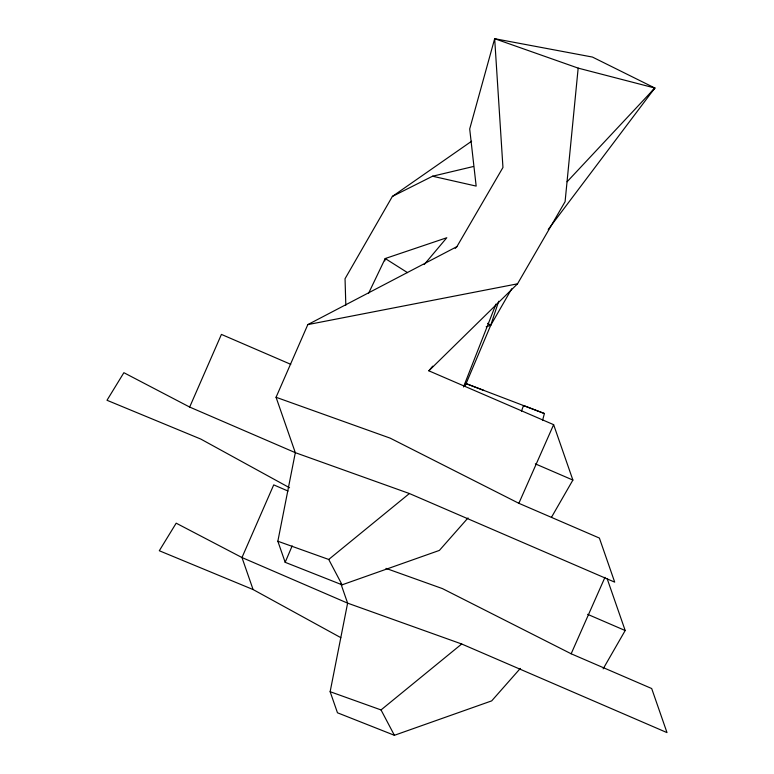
<?xml version="1.0" encoding="UTF-8"?>
<svg xmlns="http://www.w3.org/2000/svg" width="774" height="774" viewBox="0 0 774 774"><rect width="100%" height="100%" fill="white"/><g stroke="black" fill="none" stroke-linecap="round" stroke-linejoin="round"><path stroke-width="1.16" d="M345.823 305.188L345.04 278.737L392.379 196.422L432.55 176.22L476.165 186.089L469.702 128.968L494.673 38.7L578.168 68.122L565.088 201.666L517.525 283.826L428.854 370.814L553.633 424.665L572.886 480.064L551.446 517.342M384.775 260.906L385.22 258.535L446.792 237.734L424.239 264.524M468.028 517.932L439.39 550.411L342.098 584.825L285.171 562.311L277.847 541.239L295.32 452.664L276.057 397.275L307.82 324.606L456.892 246.645L502.955 167.484L494.673 38.7L592.429 57.053L654.852 88.023L548.224 229.481M520.331 668.407L491.693 700.876L394.401 735.3L337.474 712.786L330.14 691.704L347.613 603.139L340.937 583.925M542.516 420.524L544.403 413.529L523.524 405.537L521.444 411.217M464.971 386.274L490.735 325.264L498.698 301.241M463.491 386.981L495.989 304.056M285.171 562.311L292.166 545.893M276.057 397.275L390.144 438.132L518.851 503.303L599.386 538.065L614.701 582.145L409.398 493.531L295.32 452.664L189.669 407.066L221.422 334.407L290.763 364.331M518.851 503.303L553.633 424.665M340.802 637.65L253.088 589.546L159.299 550.74L176.182 523.176L241.972 557.541L347.613 603.139L461.701 643.997L667.004 732.61L651.689 688.531L571.154 653.778L604.968 577.327M368.608 293.24L385.22 258.535L407.54 272.651M486.159 326.792L490.735 325.264L511.711 288.799M603.149 668.852L625.189 630.529L607.106 578.526M428.854 370.814L432.676 366.16M650.934 92.59L654.852 88.023L578.168 68.122M567.1 181.755L654.852 88.023M455.209 248.377L456.892 246.645M277.847 541.239L328.727 559.457L409.398 493.531M330.14 691.704L381.031 709.932L461.701 643.997M392.379 196.422L471.608 141.226M432.55 176.22L473.553 166.478M307.82 324.606L517.525 283.826M385.974 568.377L442.447 588.608L571.154 653.778M484.06 390.502L465.377 383.353L544.403 413.529M535.337 463.858L572.886 480.064M587.64 614.333L625.189 630.529M288.034 491.055L273.725 484.872L241.972 557.541L253.088 589.546M189.669 407.066L123.879 372.7L106.996 400.274L200.795 439.071L289.553 487.755M487.697 323.339L490.735 325.264M328.727 559.457L342.098 584.825M381.031 709.932L394.401 735.3"/></g></svg>
